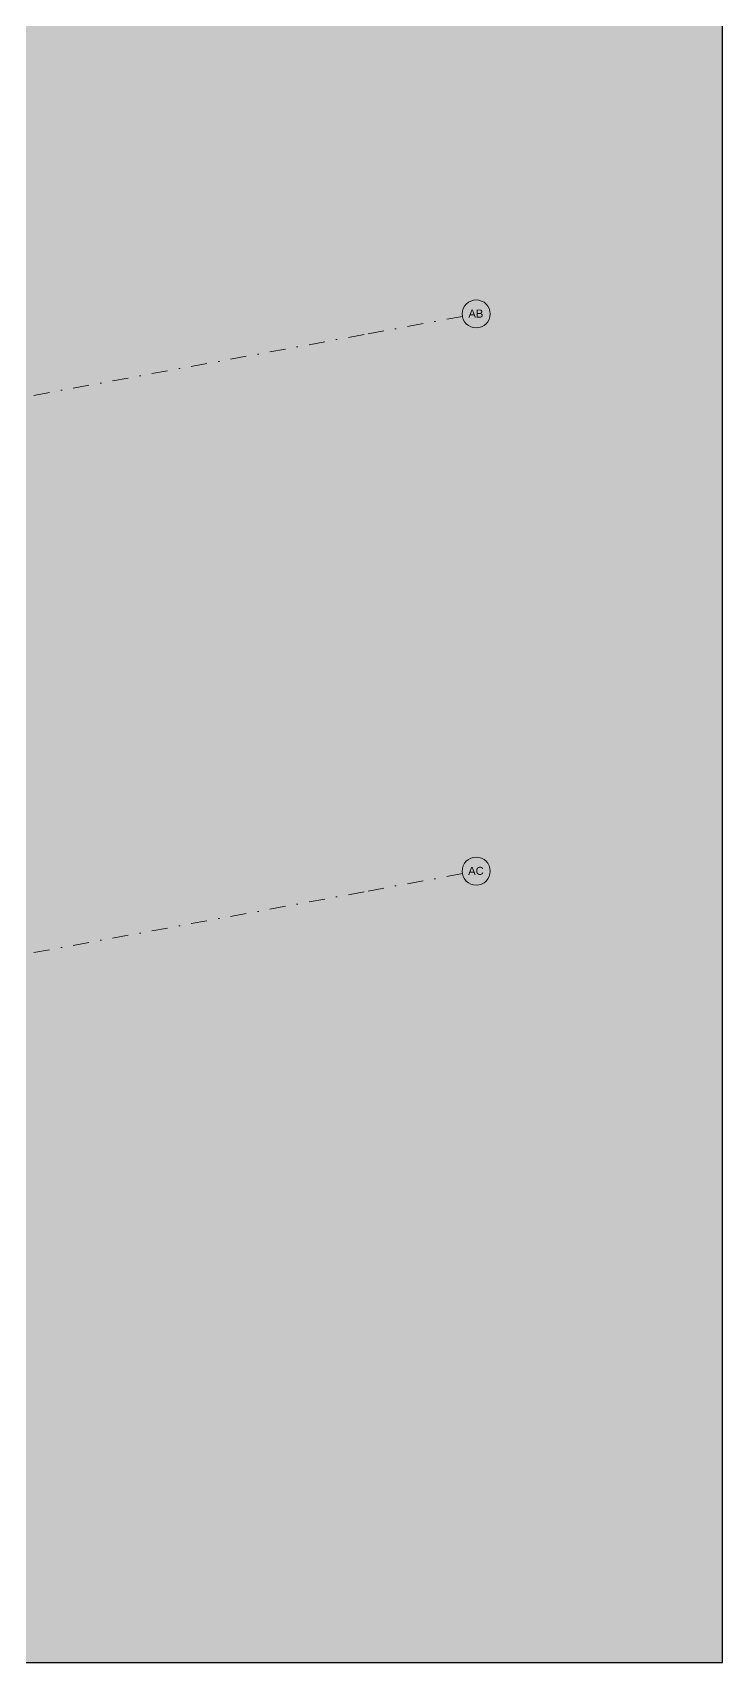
# Model space of a CAD drawing. Header units: millimetres. Extents: x -257414 to 61410, y -2356 to 77022.
# Drawn here: x -186905 to -178276, y -2356 to 18015 of the extents above; entities that cross this region are included whole.
import ezdxf

# ---------------------------------------------------------------- set-up
doc = ezdxf.new("R2010")
doc.units = ezdxf.units.MM
doc.linetypes.add('HA_DashDot_10mm-S3mm', pattern=[500, 200, -150, 0, -150])
doc.layers.add('-UNDERLAY_S-GRID-____-IDEN', color=9, linetype='Continuous', lineweight=9)
doc.layers.add('-UNDERLAY_S-GRID-____-OTLN', color=9, linetype='Continuous', lineweight=5)
doc.styles.add('Arial_1', font='arial.ttf', dxfattribs={"height": 100})

# ---------------------------------------------------------------- blocks, each defined once
blk = doc.blocks.new('Grid - Radius 3_5mm-353793-1PP')
at = {"layer": '-UNDERLAY_S-GRID-____-IDEN'}
blk.add_circle((0, 0), 3.5, dxfattribs=at)
blk = doc.blocks.new('A$C4e1402a9')
at = {"layer": '-UNDERLAY_S-GRID-____-OTLN', "linetype": 'HA_DashDot_10mm-S3mm', "lineweight": 9}
for p, q in [((67600, 16477), (66371, 16250)), ((66371, 16250), (35724, 10611)), ((67600, 9512), (66371, 9285)), ((66371, 9285), (36872, 3857))]:
    blk.add_line(p, q, dxfattribs=at)
at = {"layer": '-UNDERLAY_S-GRID-____-IDEN', "xscale": 49.99999999999997, "yscale": 49.99999999999997, "zscale": 49.99999999999997, "rotation": 100.4270886610821}
for p in [(67772, 16508), (67772, 9543)]:
    blk.add_blockref('Grid - Radius 3_5mm-353793-1PP', p, dxfattribs=at)
at = {"layer": '-UNDERLAY_S-GRID-____-IDEN', "lineweight": 5, "char_height": 100, "attachment_point": 1, "style": 'Arial_1'}
for s, insert, width in [('AB', (67675, 16562), 232.49), ('AC', (67672, 9597), 240.51)]:
    blk.add_mtext(s, dxfattribs=dict(at, insert=insert, width=width))

msp = doc.modelspace()

# ---------------------------------------------------------------- hatches: boundary and pattern name
h = msp.add_hatch(color=41)
h.dxf.hatch_style = 1
h.paths.add_polyline_path([(-257414, 39300), (-257414, -2356), (-178276, -2356), (-178276, 39300)])

# ---------------------------------------------------------------- next in the draw order: block references
at = {"color": 252}
msp.add_blockref('A$C4e1402a9', (-249128, -2009), dxfattribs=at)

# ---------------------------------------------------------------- next in the draw order: linework, layer by layer
at = {"color": 41}
msp.add_lwpolyline([(-257414, 39300), (-257414, -2356), (-178276, -2356), (-178276, 39300)], close=True, dxfattribs=at)

doc.saveas('drawing.dxf')
